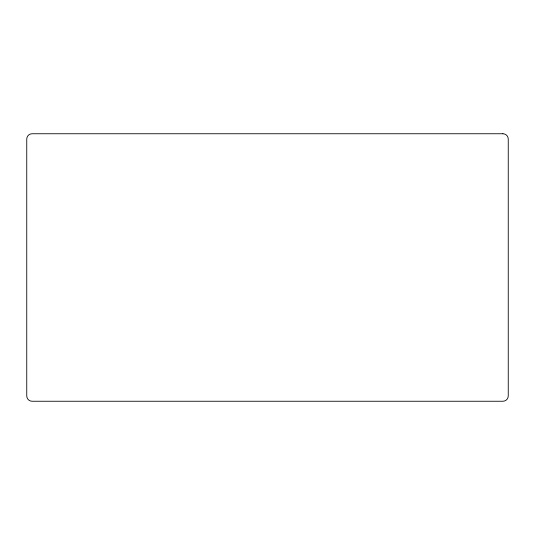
<?xml version="1.0" encoding="UTF-8"?>
<svg xmlns="http://www.w3.org/2000/svg" width="535" height="535" viewBox="0 0 535 535"><rect width="100%" height="100%" fill="white"/><g stroke="black" fill="none" stroke-linecap="round" stroke-linejoin="round"><path stroke-width="0.8" d="M502.9 133.75L32.1 133.75A5.35 5.35 0 0 0 26.75 139.1L26.75 395.9A5.35 5.35 0 0 0 32.1 401.25L502.9 401.25A5.35 5.35 0 0 0 508.25 395.9L508.25 139.1A5.35 5.35 0 0 0 502.9 133.75"/></g></svg>
